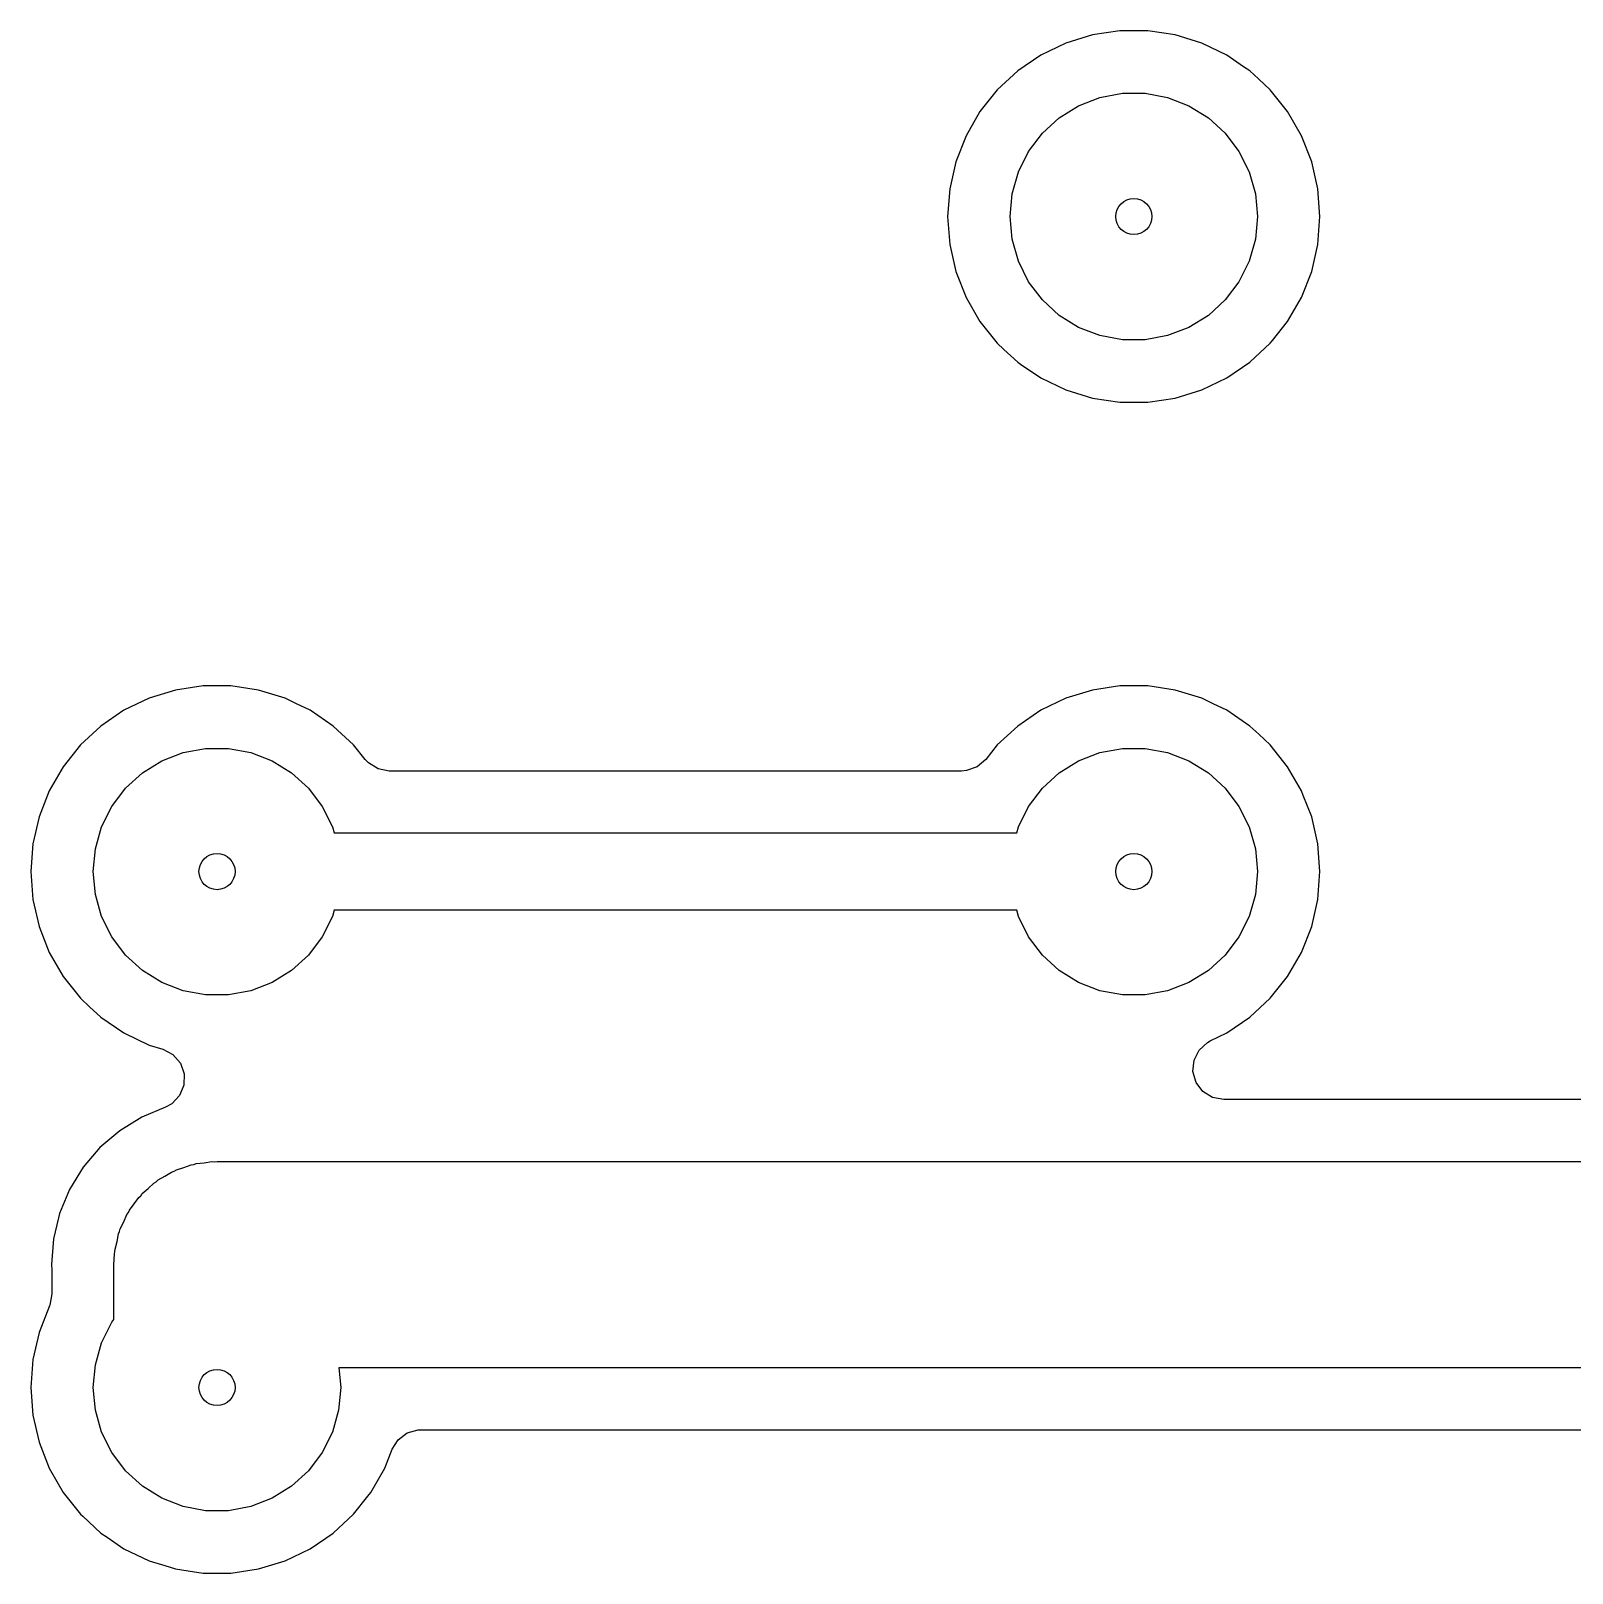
# Model space of a CAD drawing. Extents: x 0.79 to 9.84, y -6.5 to -0.79.
# Drawn here: x 5.066 to 5.655, y -2.055 to -1.467 of the extents above; entities that cross this region are included whole.
import ezdxf

# ---------------------------------------------------------------- set-up
doc = ezdxf.new("R2010")
doc.units = 0
doc.header["$MEASUREMENT"] = 0
doc.layers.add('BLACK', color=7, linetype='CONTINUOUS')

msp = doc.modelspace()

# ---------------------------------------------------------------- linework, layer by layer
at = {"layer": 'BLACK', "linetype": 'CONTINUOUS'}
for p, q in [((5.46143, -1.47123), (5.45186, -1.47584)), ((5.47158, -1.4681), (5.46143, -1.47123)), ((5.46143, -1.47123), (5.46143, -1.47123)), ((5.48209, -1.46652), (5.47158, -1.4681)), ((5.47158, -1.4681), (5.47158, -1.4681)), ((5.49271, -1.46652), (5.48209, -1.46652)), ((5.48209, -1.46652), (5.48209, -1.46652)), ((5.50322, -1.4681), (5.49271, -1.46652)), ((5.49271, -1.46652), (5.49271, -1.46652)), ((5.51337, -1.47123), (5.50322, -1.4681)), ((5.50322, -1.4681), (5.50322, -1.4681)), ((5.51679, -1.47288), (5.51337, -1.47123)), ((5.51337, -1.47123), (5.51337, -1.47123)), ((5.51337, -1.47123), (5.51337, -1.47123)), ((5.51337, -1.47123), (5.51337, -1.47123)), ((5.45186, -1.47584), (5.44308, -1.48183)), ((5.45186, -1.47584), (5.45186, -1.47584)), ((5.52294, -1.47584), (5.51679, -1.47288)), ((5.52935, -1.48021), (5.52294, -1.47584)), ((5.44308, -1.48183), (5.43529, -1.48905)), ((5.44308, -1.48183), (5.44308, -1.48183)), ((5.53172, -1.48183), (5.52935, -1.48021)), ((5.535, -1.48487), (5.53172, -1.48183)), ((5.43529, -1.48905), (5.42867, -1.49736)), ((5.53951, -1.48905), (5.535, -1.48487)), ((5.54613, -1.49736), (5.53951, -1.48905)), ((5.46634, -1.49511), (5.47447, -1.49196)), ((5.47447, -1.49196), (5.48304, -1.49036)), ((5.48304, -1.49036), (5.49176, -1.49036)), ((5.49176, -1.49036), (5.50033, -1.49196)), ((5.50033, -1.49196), (5.50846, -1.49511)), ((5.42867, -1.49736), (5.42336, -1.50656)), ((5.45249, -1.50557), (5.45893, -1.4997)), ((5.45893, -1.4997), (5.46634, -1.49511)), ((5.50846, -1.49511), (5.51587, -1.4997)), ((5.51587, -1.4997), (5.52232, -1.50557)), ((5.55145, -1.50656), (5.54613, -1.49736)), ((5.54613, -1.49736), (5.54613, -1.49736)), ((5.54613, -1.49736), (5.54613, -1.49736)), ((5.54613, -1.49736), (5.54613, -1.49736)), ((5.42336, -1.50656), (5.41947, -1.51645)), ((5.42336, -1.50656), (5.42336, -1.50656)), ((5.44723, -1.51253), (5.45249, -1.50557)), ((5.52232, -1.50557), (5.52757, -1.51253)), ((5.55533, -1.51645), (5.55145, -1.50656)), ((5.55145, -1.50656), (5.55145, -1.50656)), ((5.44335, -1.52034), (5.44723, -1.51253)), ((5.52757, -1.51253), (5.53146, -1.52034)), ((5.41947, -1.51645), (5.41711, -1.52681)), ((5.55769, -1.52681), (5.55533, -1.51645)), ((5.44096, -1.52872), (5.44335, -1.52034)), ((5.53146, -1.52034), (5.53384, -1.52872)), ((5.41711, -1.52681), (5.41632, -1.5374)), ((5.44016, -1.5374), (5.44096, -1.52872)), ((5.53384, -1.52872), (5.53465, -1.5374)), ((5.55849, -1.5374), (5.55769, -1.52681)), ((5.41632, -1.5374), (5.41711, -1.548)), ((5.44096, -1.54608), (5.44016, -1.5374)), ((5.53465, -1.5374), (5.53384, -1.54608)), ((5.55769, -1.548), (5.55849, -1.5374)), ((5.41711, -1.548), (5.41947, -1.55835)), ((5.44335, -1.55447), (5.44096, -1.54608)), ((5.53384, -1.54608), (5.53146, -1.55447)), ((5.55533, -1.55835), (5.55769, -1.548)), ((5.41947, -1.55835), (5.42336, -1.56824)), ((5.44723, -1.56227), (5.44335, -1.55447)), ((5.53146, -1.55447), (5.52757, -1.56227)), ((5.55145, -1.56824), (5.55533, -1.55835)), ((5.45249, -1.56923), (5.44723, -1.56227)), ((5.52757, -1.56227), (5.52232, -1.56923)), ((5.42336, -1.56824), (5.42336, -1.56824)), ((5.42336, -1.56824), (5.42867, -1.57745)), ((5.45893, -1.5751), (5.45249, -1.56923)), ((5.52232, -1.56923), (5.51587, -1.5751)), ((5.54613, -1.57744), (5.55145, -1.56824)), ((5.42867, -1.57745), (5.43529, -1.58575)), ((5.46634, -1.57969), (5.45893, -1.5751)), ((5.51587, -1.5751), (5.50846, -1.57969)), ((5.54038, -1.58467), (5.54613, -1.57745)), ((5.54613, -1.57745), (5.54613, -1.57744)), ((5.54613, -1.57745), (5.54613, -1.57745)), ((5.47447, -1.58284), (5.46634, -1.57969)), ((5.48304, -1.58444), (5.47447, -1.58284)), ((5.50033, -1.58284), (5.49176, -1.58444)), ((5.50846, -1.57969), (5.50033, -1.58284)), ((5.43529, -1.58575), (5.43779, -1.58807)), ((5.43779, -1.58807), (5.44308, -1.59298)), ((5.49176, -1.58444), (5.48304, -1.58444)), ((5.53172, -1.59298), (5.53951, -1.58575)), ((5.53951, -1.58575), (5.54038, -1.58467)), ((5.44308, -1.59298), (5.44418, -1.59372)), ((5.44418, -1.59372), (5.45186, -1.59896)), ((5.52294, -1.59896), (5.53172, -1.59298)), ((5.45186, -1.59896), (5.45186, -1.59896)), ((5.45186, -1.59896), (5.45186, -1.59896)), ((5.45186, -1.59896), (5.46143, -1.60357)), ((5.51337, -1.60357), (5.52294, -1.59896)), ((5.46143, -1.60357), (5.47158, -1.6067)), ((5.47158, -1.6067), (5.47158, -1.6067)), ((5.47158, -1.6067), (5.47158, -1.6067)), ((5.47158, -1.6067), (5.47684, -1.6075)), ((5.49271, -1.60829), (5.50322, -1.6067)), ((5.50322, -1.6067), (5.51337, -1.60357)), ((5.47684, -1.6075), (5.48209, -1.60829)), ((5.48209, -1.60829), (5.48209, -1.60829)), ((5.48209, -1.60829), (5.48209, -1.60829)), ((5.48209, -1.60829), (5.49271, -1.60829)), ((5.49271, -1.60829), (5.49271, -1.60829)), ((5.12158, -1.7181), (5.11143, -1.72123)), ((5.13209, -1.71652), (5.12158, -1.7181)), ((5.12158, -1.7181), (5.12158, -1.7181)), ((5.14271, -1.71652), (5.13209, -1.71652)), ((5.13209, -1.71652), (5.13209, -1.71652)), ((5.15322, -1.7181), (5.14271, -1.71652)), ((5.14271, -1.71652), (5.14271, -1.71652)), ((5.16337, -1.72123), (5.15322, -1.7181)), ((5.15322, -1.7181), (5.15322, -1.7181)), ((5.47158, -1.7181), (5.46143, -1.72123)), ((5.48209, -1.71652), (5.47158, -1.7181)), ((5.47158, -1.7181), (5.47158, -1.7181)), ((5.49271, -1.71652), (5.48209, -1.71652)), ((5.48209, -1.71652), (5.48209, -1.71652)), ((5.50322, -1.7181), (5.49271, -1.71652)), ((5.49271, -1.71652), (5.49271, -1.71652)), ((5.51337, -1.72123), (5.50322, -1.7181)), ((5.50322, -1.7181), (5.50322, -1.7181)), ((5.11143, -1.72123), (5.10186, -1.72584)), ((5.11143, -1.72123), (5.11143, -1.72123)), ((5.16776, -1.72334), (5.16337, -1.72123)), ((5.16337, -1.72123), (5.16337, -1.72123)), ((5.16337, -1.72123), (5.16337, -1.72123)), ((5.16337, -1.72123), (5.16337, -1.72123)), ((5.17294, -1.72584), (5.16776, -1.72334)), ((5.46143, -1.72123), (5.45186, -1.72584)), ((5.46143, -1.72123), (5.46143, -1.72123)), ((5.51776, -1.72334), (5.51337, -1.72123)), ((5.51337, -1.72123), (5.51337, -1.72123)), ((5.51337, -1.72123), (5.51337, -1.72123)), ((5.51337, -1.72123), (5.51337, -1.72123)), ((5.52294, -1.72584), (5.51776, -1.72334)), ((5.10186, -1.72584), (5.09308, -1.73183)), ((5.10186, -1.72584), (5.10186, -1.72584)), ((5.18172, -1.73183), (5.17294, -1.72584)), ((5.45186, -1.72584), (5.44308, -1.73183)), ((5.45186, -1.72584), (5.45186, -1.72584)), ((5.53172, -1.73183), (5.52294, -1.72584)), ((5.09308, -1.73183), (5.08529, -1.73905)), ((5.09308, -1.73183), (5.09308, -1.73183)), ((5.18496, -1.73483), (5.18172, -1.73183)), ((5.18172, -1.73183), (5.18172, -1.73183)), ((5.18951, -1.73905), (5.18496, -1.73483)), ((5.44308, -1.73183), (5.43529, -1.73905)), ((5.44308, -1.73183), (5.44308, -1.73183)), ((5.5351, -1.73496), (5.53172, -1.73183)), ((5.53172, -1.73183), (5.53172, -1.73183)), ((5.53951, -1.73905), (5.5351, -1.73496)), ((5.08529, -1.73905), (5.07867, -1.74736)), ((5.11634, -1.74511), (5.12447, -1.74196)), ((5.12447, -1.74196), (5.13304, -1.74036)), ((5.13304, -1.74036), (5.14176, -1.74036)), ((5.14176, -1.74036), (5.15033, -1.74196)), ((5.15033, -1.74196), (5.15846, -1.74511)), ((5.19391, -1.74456), (5.18951, -1.73905)), ((5.43529, -1.73905), (5.4309, -1.74456)), ((5.46634, -1.74511), (5.47447, -1.74196)), ((5.47447, -1.74196), (5.48304, -1.74036)), ((5.48304, -1.74036), (5.49176, -1.74036)), ((5.49176, -1.74036), (5.50033, -1.74196)), ((5.50033, -1.74196), (5.50846, -1.74511)), ((5.54613, -1.74736), (5.53951, -1.73905)), ((5.07867, -1.74736), (5.07336, -1.75656)), ((5.10893, -1.7497), (5.11634, -1.74511)), ((5.15846, -1.74511), (5.16587, -1.7497)), ((5.19518, -1.74592), (5.19391, -1.74456)), ((5.19886, -1.7482), (5.19518, -1.74592)), ((5.20311, -1.749), (5.19886, -1.7482)), ((5.42762, -1.74739), (5.42355, -1.74885)), ((5.4309, -1.74456), (5.42762, -1.74739)), ((5.45893, -1.7497), (5.46634, -1.74511)), ((5.50846, -1.74511), (5.51587, -1.7497)), ((5.5479, -1.75041), (5.54613, -1.74736)), ((5.54613, -1.74736), (5.54613, -1.74736)), ((5.54613, -1.74736), (5.54613, -1.74736)), ((5.10249, -1.75557), (5.10893, -1.7497)), ((5.16587, -1.7497), (5.17232, -1.75557)), ((5.42169, -1.749), (5.20311, -1.749)), ((5.42355, -1.74885), (5.42169, -1.749)), ((5.45249, -1.75557), (5.45893, -1.7497)), ((5.51587, -1.7497), (5.52232, -1.75557)), ((5.55145, -1.75656), (5.5479, -1.75041)), ((5.07336, -1.75656), (5.06947, -1.76645)), ((5.07336, -1.75656), (5.07336, -1.75656)), ((5.09723, -1.76253), (5.10249, -1.75557)), ((5.17232, -1.75557), (5.17757, -1.76253)), ((5.44723, -1.76253), (5.45249, -1.75557)), ((5.52232, -1.75557), (5.52757, -1.76253)), ((5.55212, -1.75829), (5.55145, -1.75656)), ((5.55145, -1.75656), (5.55145, -1.75656)), ((5.55533, -1.76645), (5.55212, -1.75829)), ((5.09335, -1.77034), (5.09723, -1.76253)), ((5.17757, -1.76253), (5.18146, -1.77034)), ((5.44335, -1.77034), (5.44723, -1.76253)), ((5.52757, -1.76253), (5.53146, -1.77034)), ((5.06947, -1.76645), (5.06711, -1.77681)), ((5.09096, -1.77872), (5.09335, -1.77034)), ((5.18146, -1.77034), (5.18211, -1.77264)), ((5.44269, -1.77264), (5.44335, -1.77034)), ((5.53146, -1.77034), (5.53384, -1.77872)), ((5.55769, -1.77681), (5.55533, -1.76645)), ((5.06711, -1.77681), (5.06632, -1.7874)), ((5.18211, -1.77264), (5.44269, -1.77264)), ((5.55849, -1.7874), (5.55769, -1.77681)), ((5.09016, -1.7874), (5.09096, -1.77872)), ((5.53384, -1.77872), (5.53465, -1.7874)), ((5.06632, -1.7874), (5.06711, -1.798)), ((5.09096, -1.79608), (5.09016, -1.7874)), ((5.53465, -1.7874), (5.53384, -1.79608)), ((5.55769, -1.798), (5.55849, -1.7874)), ((5.06711, -1.798), (5.06947, -1.80835)), ((5.09335, -1.80447), (5.09096, -1.79608)), ((5.53384, -1.79608), (5.53146, -1.80447)), ((5.55533, -1.80835), (5.55769, -1.798)), ((5.09723, -1.81227), (5.09335, -1.80447)), ((5.18146, -1.80447), (5.17757, -1.81227)), ((5.18211, -1.80217), (5.18146, -1.80447)), ((5.44269, -1.80217), (5.18211, -1.80217)), ((5.44335, -1.80447), (5.44269, -1.80217)), ((5.44723, -1.81227), (5.44335, -1.80447)), ((5.53146, -1.80447), (5.52757, -1.81227)), ((5.06947, -1.80835), (5.07336, -1.81824)), ((5.10249, -1.81923), (5.09723, -1.81227)), ((5.17757, -1.81227), (5.17232, -1.81923)), ((5.45249, -1.81923), (5.44723, -1.81227)), ((5.52757, -1.81227), (5.52232, -1.81923)), ((5.55145, -1.81824), (5.55533, -1.80835)), ((5.07336, -1.81824), (5.07336, -1.81824)), ((5.07336, -1.81824), (5.07867, -1.82745)), ((5.54613, -1.82744), (5.55145, -1.81824)), ((5.10893, -1.8251), (5.10249, -1.81923)), ((5.17232, -1.81923), (5.16587, -1.8251)), ((5.45893, -1.8251), (5.45249, -1.81923)), ((5.52232, -1.81923), (5.51587, -1.8251)), ((5.07867, -1.82745), (5.08529, -1.83575)), ((5.11634, -1.82969), (5.10893, -1.8251)), ((5.12447, -1.83284), (5.11634, -1.82969)), ((5.15846, -1.82969), (5.15033, -1.83284)), ((5.16587, -1.8251), (5.15846, -1.82969)), ((5.46634, -1.82969), (5.45893, -1.8251)), ((5.47447, -1.83284), (5.46634, -1.82969)), ((5.50846, -1.82969), (5.50033, -1.83284)), ((5.51587, -1.8251), (5.50846, -1.82969)), ((5.53951, -1.83575), (5.54613, -1.82744)), ((5.08529, -1.83575), (5.08875, -1.83896)), ((5.13304, -1.83444), (5.12447, -1.83284)), ((5.14176, -1.83444), (5.13304, -1.83444)), ((5.15033, -1.83284), (5.14176, -1.83444)), ((5.48304, -1.83444), (5.47447, -1.83284)), ((5.49176, -1.83444), (5.48304, -1.83444)), ((5.50033, -1.83284), (5.49176, -1.83444)), ((5.53172, -1.84298), (5.53951, -1.83575)), ((5.08875, -1.83896), (5.09308, -1.84298)), ((5.09308, -1.84298), (5.09308, -1.84298)), ((5.09308, -1.84298), (5.10186, -1.84896)), ((5.52294, -1.84896), (5.53172, -1.84298)), ((5.10186, -1.84896), (5.10186, -1.84896)), ((5.10186, -1.84896), (5.10186, -1.84896)), ((5.10186, -1.84896), (5.11143, -1.85357)), ((5.11143, -1.85357), (5.11673, -1.85521)), ((5.51232, -1.85552), (5.51552, -1.85261)), ((5.51552, -1.85261), (5.51661, -1.85201)), ((5.51661, -1.85201), (5.52294, -1.84896)), ((5.52294, -1.84896), (5.52294, -1.84896)), ((5.52294, -1.84896), (5.52294, -1.84896)), ((5.11673, -1.85521), (5.12056, -1.85722)), ((5.12056, -1.85722), (5.1234, -1.86048)), ((5.51, -1.8637), (5.5104, -1.8594)), ((5.5104, -1.8594), (5.51232, -1.85552)), ((5.1234, -1.86048), (5.12488, -1.86455)), ((5.12488, -1.86455), (5.12478, -1.86887)), ((5.51118, -1.86787), (5.51, -1.8637)), ((5.12478, -1.86887), (5.12313, -1.87287)), ((5.51379, -1.87132), (5.51118, -1.86787)), ((5.51747, -1.87359), (5.51379, -1.87132)), ((5.11777, -1.87733), (5.10871, -1.88108)), ((5.12015, -1.876), (5.11777, -1.87733)), ((5.12313, -1.87287), (5.12015, -1.876)), ((5.52172, -1.87439), (5.51747, -1.87359)), ((6.35643, -1.87439), (5.52172, -1.87439)), ((5.10871, -1.88108), (5.10025, -1.88627)), ((5.10871, -1.88108), (5.10871, -1.88108)), ((5.10025, -1.88627), (5.09271, -1.89271)), ((5.10025, -1.88627), (5.10025, -1.88627)), ((5.09271, -1.89271), (5.08627, -1.90025)), ((5.09271, -1.89271), (5.09271, -1.89271)), ((5.08627, -1.90025), (5.08108, -1.90871)), ((5.08627, -1.90025), (5.08627, -1.90025)), ((5.121, -1.90171), (5.12188, -1.90122)), ((5.12188, -1.90122), (5.12473, -1.90033)), ((5.12473, -1.90033), (5.12753, -1.89929)), ((5.12753, -1.89929), (5.12852, -1.89914)), ((5.12852, -1.89914), (5.12948, -1.89884)), ((5.12948, -1.89884), (5.13245, -1.89853)), ((5.13245, -1.89853), (5.13541, -1.89808)), ((5.13541, -1.89808), (5.13641, -1.89813)), ((5.13641, -1.89813), (5.1374, -1.89803)), ((5.1374, -1.89803), (6.37109, -1.89803)), ((5.11114, -1.90833), (5.1133, -1.90627)), ((5.1133, -1.90627), (5.11415, -1.90574)), ((5.11415, -1.90574), (5.11491, -1.90509)), ((5.11491, -1.90509), (5.11753, -1.90364)), ((5.11753, -1.90364), (5.12006, -1.90205)), ((5.12006, -1.90205), (5.121, -1.90171)), ((5.08108, -1.90871), (5.07729, -1.91787)), ((5.08108, -1.90871), (5.08108, -1.90871)), ((5.10582, -1.91421), (5.10753, -1.91176)), ((5.10753, -1.91176), (5.10825, -1.91107)), ((5.10825, -1.91107), (5.10887, -1.91028)), ((5.10887, -1.91028), (5.11114, -1.90833)), ((5.07729, -1.91787), (5.07689, -1.91954)), ((5.1018, -1.92104), (5.10298, -1.9183)), ((5.10298, -1.9183), (5.10355, -1.91747)), ((5.10355, -1.91747), (5.10399, -1.91658)), ((5.10399, -1.91658), (5.10582, -1.91421)), ((5.07689, -1.91954), (5.07498, -1.92749)), ((5.09984, -1.92562), (5.10023, -1.9247)), ((5.10023, -1.9247), (5.10048, -1.92373)), ((5.10048, -1.92373), (5.1018, -1.92104)), ((5.07497, -1.92751), (5.07419, -1.9374)), ((5.07498, -1.92749), (5.07497, -1.92751)), ((5.07497, -1.92751), (5.07497, -1.92751)), ((5.09849, -1.93144), (5.09924, -1.92854)), ((5.09924, -1.92854), (5.09984, -1.92562)), ((5.09803, -1.9374), (5.09823, -1.93342)), ((5.09823, -1.93342), (5.09843, -1.93244)), ((5.09843, -1.93244), (5.09849, -1.93144)), ((5.07419, -1.9374), (5.07419, -1.9374)), ((5.07419, -1.9374), (5.07435, -1.93942)), ((5.07435, -1.93942), (5.07439, -1.94034)), ((5.07439, -1.94034), (5.07439, -1.94858)), ((5.09803, -1.95832), (5.09803, -1.9374)), ((5.07348, -1.95309), (5.06947, -1.9633)), ((5.07359, -1.95283), (5.07348, -1.95309)), ((5.07439, -1.94858), (5.07359, -1.95283)), ((5.09335, -1.96719), (5.09723, -1.95938)), ((5.09723, -1.95938), (5.09803, -1.95832)), ((5.06947, -1.9633), (5.06711, -1.97366)), ((5.09096, -1.97557), (5.09335, -1.96719)), ((5.06711, -1.97366), (5.06632, -1.98425)), ((5.09016, -1.98425), (5.09096, -1.97557)), ((6.3874, -1.97677), (5.18395, -1.97677)), ((5.18395, -1.97677), (5.18465, -1.98425)), ((5.06632, -1.98425), (5.06711, -1.99485)), ((5.09096, -1.99293), (5.09016, -1.98425)), ((5.18465, -1.98425), (5.18384, -1.99293)), ((5.06711, -1.99485), (5.06947, -2.0052)), ((5.09335, -2.00132), (5.09096, -1.99293)), ((5.18384, -1.99293), (5.18146, -2.00132)), ((5.21003, -2.00162), (5.2142, -2.00046)), ((5.2142, -2.00046), (5.21523, -2.00041)), ((5.21523, -2.00041), (6.38446, -2.00041)), ((5.06947, -2.0052), (5.07336, -2.01509)), ((5.09723, -2.00912), (5.09335, -2.00132)), ((5.18146, -2.00132), (5.17757, -2.00912)), ((5.20428, -2.00788), (5.20657, -2.00422)), ((5.20657, -2.00422), (5.21003, -2.00162)), ((5.10249, -2.01608), (5.09723, -2.00912)), ((5.17757, -2.00912), (5.17232, -2.01608)), ((5.20145, -2.01509), (5.20428, -2.00788)), ((5.07336, -2.01509), (5.07336, -2.01509)), ((5.07336, -2.01509), (5.07867, -2.0243)), ((5.10893, -2.02195), (5.10249, -2.01608)), ((5.17232, -2.01608), (5.16587, -2.02195)), ((5.19613, -2.0243), (5.20145, -2.01509)), ((5.07867, -2.0243), (5.08529, -2.0326)), ((5.11634, -2.02654), (5.10893, -2.02195)), ((5.16587, -2.02195), (5.15846, -2.02654)), ((5.19493, -2.02581), (5.19613, -2.0243)), ((5.19613, -2.0243), (5.19613, -2.0243)), ((5.19613, -2.0243), (5.19613, -2.0243)), ((5.12447, -2.02969), (5.11634, -2.02654)), ((5.13304, -2.03129), (5.12447, -2.02969)), ((5.15033, -2.02969), (5.14176, -2.03129)), ((5.15846, -2.02654), (5.15033, -2.02969)), ((5.18951, -2.0326), (5.19493, -2.02581)), ((5.08529, -2.0326), (5.08613, -2.03338)), ((5.08613, -2.03338), (5.09308, -2.03983)), ((5.14176, -2.03129), (5.13304, -2.03129)), ((5.18172, -2.03983), (5.18951, -2.0326)), ((5.09308, -2.03983), (5.09542, -2.04142)), ((5.09542, -2.04142), (5.10186, -2.04581)), ((5.17294, -2.04581), (5.18172, -2.03983)), ((5.10186, -2.04581), (5.10186, -2.04581)), ((5.10186, -2.04581), (5.10186, -2.04581)), ((5.10186, -2.04581), (5.11143, -2.05042)), ((5.16337, -2.05042), (5.17294, -2.04581)), ((5.11143, -2.05042), (5.11143, -2.05042)), ((5.11143, -2.05042), (5.11143, -2.05042)), ((5.11143, -2.05042), (5.11744, -2.05228)), ((5.11744, -2.05228), (5.12158, -2.05355)), ((5.12158, -2.05355), (5.12158, -2.05355)), ((5.12158, -2.05355), (5.12158, -2.05355)), ((5.12158, -2.05355), (5.12643, -2.05428)), ((5.12643, -2.05428), (5.13209, -2.05514)), ((5.14271, -2.05514), (5.15322, -2.05355)), ((5.15322, -2.05355), (5.16337, -2.05042)), ((5.13209, -2.05514), (5.13209, -2.05514)), ((5.13209, -2.05514), (5.13209, -2.05514)), ((5.13209, -2.05514), (5.14271, -2.05514)), ((5.14271, -2.05514), (5.14271, -2.05514))]:
    msp.add_line(p, q, dxfattribs=at)
at = {"layer": 'BLACK'}
for centre in [(5.4874, -1.5374), (5.1374, -1.7874), (5.4874, -1.7874), (5.1374, -1.98425)]:
    msp.add_circle(centre, 0.00689, dxfattribs=at)

doc.saveas('drawing.dxf')
